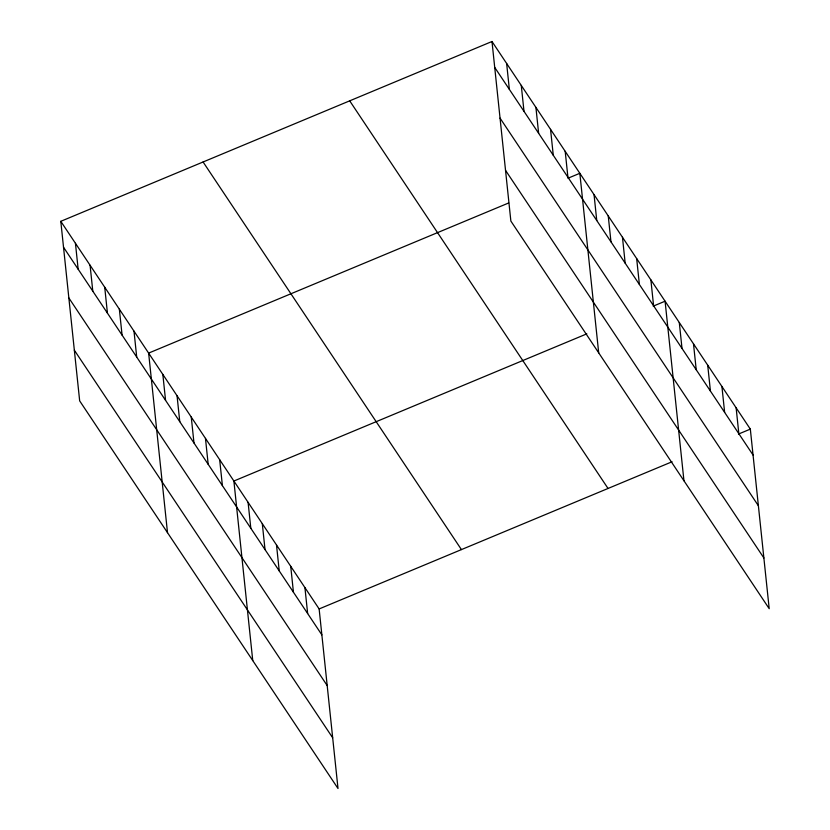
<?xml version="1.0" encoding="UTF-8"?>
<svg xmlns="http://www.w3.org/2000/svg" width="830" height="830" viewBox="0 0 830 830"><rect width="100%" height="100%" fill="white"/><g stroke="black" fill="none" stroke-linecap="round" stroke-linejoin="round"><path stroke-width="1.25" d="M60.798 221.32L319.135 608.94L338.007 788.5L79.67 400.88L60.798 221.32L491.993 41.5L750.33 429.12L769.202 608.681L510.865 221.06L491.993 41.5M508.686 202.966L148.632 353.103L167.504 532.673M567.969 178.232L579.828 173.294L598.7 352.854M586.82 333.847L233.884 481.026L252.756 660.587M653.22 306.156L665.079 301.207L683.951 480.767M319.135 608.94L672.072 461.76M738.472 434.069L750.33 429.12M494.721 67.417L753.059 455.037M500.044 118.119L758.381 505.74M505.543 170.358L763.88 557.978M349.7 100.835L608.037 488.465M203.091 161.975L461.428 549.595M63.516 247.236L321.853 634.857M68.849 297.939L327.186 685.559M74.337 350.177L332.674 737.797M736.127 407.8L738.845 433.717M721.913 386.49L724.642 412.406M707.71 365.169L710.428 391.086M693.496 343.848L696.225 369.765M679.293 322.528L682.011 348.444M650.876 279.886L653.594 305.803M636.662 258.566L639.39 284.483M622.459 237.245L625.177 263.162M608.245 215.935L610.973 241.852M594.041 194.614L596.76 220.531M565.189 151.33L567.917 177.247M550.549 129.366L553.278 155.283M535.91 107.392L538.639 133.308M521.271 85.428L524 111.344M506.632 63.464L509.361 89.381M304.921 587.619L307.65 613.536M290.718 566.299L293.436 592.215M276.504 544.978L279.233 570.895M262.301 523.657L265.019 549.574M248.087 502.347L250.816 528.264M219.67 459.706L222.399 485.623M205.466 438.385L208.185 464.302M191.253 417.065L193.981 442.981M177.049 395.744L179.768 421.661M162.836 374.423L165.564 400.34M133.993 331.139L136.711 357.056M119.354 309.175L122.072 335.092M104.715 287.211L107.433 313.128M90.076 265.247L92.794 291.164M75.437 243.283L78.155 269.2"/></g></svg>
